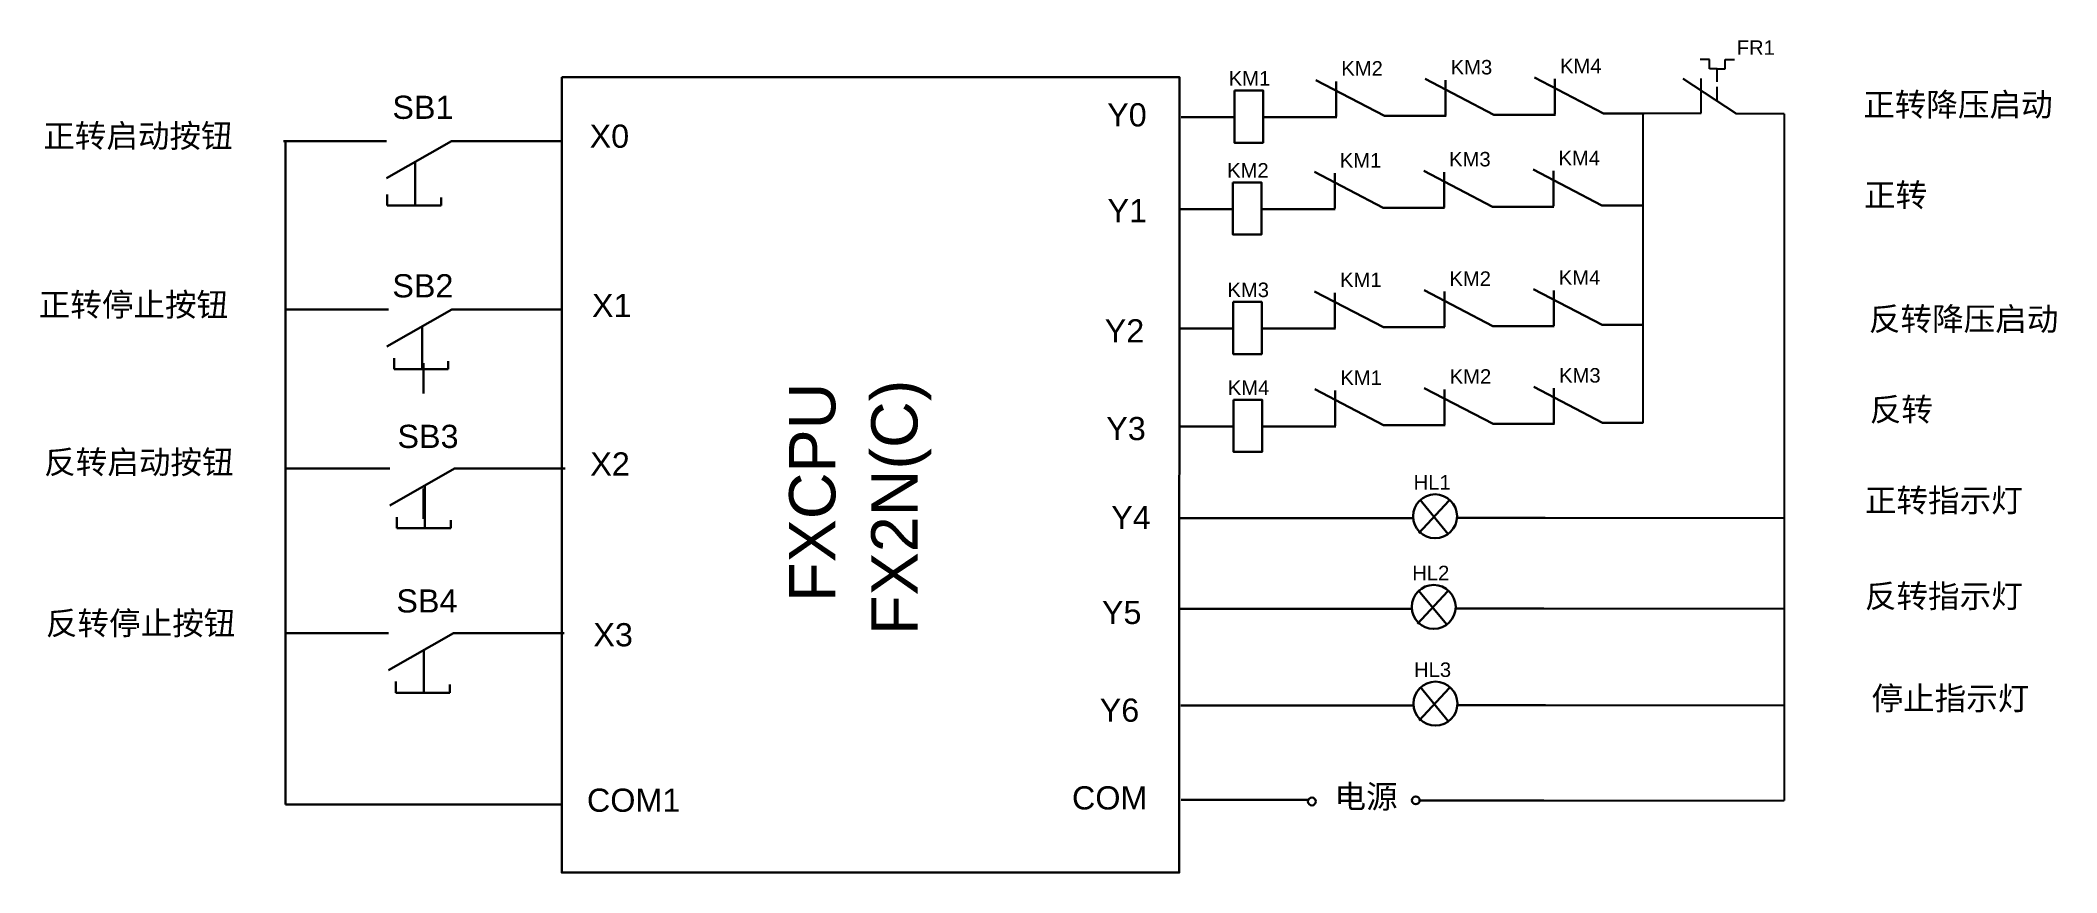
# Model space of a CAD drawing. Header units: millimetres. Extents: x 2328 to 2677, y 2003 to 2146.
import ezdxf

# ---------------------------------------------------------------- set-up
doc = ezdxf.new("R2010")
doc.units = ezdxf.units.MM
doc.linetypes.add('DASHED', pattern=[19.05, 12.7, -6.35])
doc.layers.add('图层1', color=7, linetype='Continuous', lineweight=30)
doc.layers.add('图层2', color=7, linetype='DASHED', lineweight=30)
doc.layers.add('图层3', color=7, linetype='Continuous')
doc.layers.add('字', color=7, linetype='Continuous')
doc.styles.get("Standard").update_dxf_attribs({"font": 'arial.ttf'})
doc.styles.add('样式 1', font='arial.ttf', dxfattribs={"height": 4})
doc.styles.add('样式 2', font='arial.ttf', dxfattribs={"height": 8})

msp = doc.modelspace()

# ---------------------------------------------------------------- linework, layer by layer
at = {"layer": '图层1'}
for p, q in [((2548.72, 2139.47), (2560.58, 2133.28)), ((2552.22, 2133.15), (2552.22, 2139.24)), ((2567.61, 2139.68), (2579.48, 2133.48)), ((2571.12, 2133.35), (2571.12, 2139.45)), ((2586.51, 2139.88), (2598.38, 2133.69)), ((2590.02, 2133.56), (2590.02, 2139.65)), ((2525.44, 2133.07), (2534.65, 2133.07)), ((2539.5, 2133.07), (2549.02, 2133.07)), ((2552.31, 2133.07), (2549.02, 2133.07)), ((2560.58, 2133.28), (2567.92, 2133.28)), ((2571.21, 2133.28), (2567.92, 2133.28)), ((2579.48, 2133.48), (2586.82, 2133.48)), ((2590.11, 2133.48), (2586.82, 2133.48)), ((2598.38, 2133.69), (2605.41, 2133.69)), ((2388.15, 2128.89), (2370.34, 2128.89)), ((2370.69, 2128.78), (2370.69, 2014.4)), ((2399.35, 2128.89), (2388.15, 2122.5)), ((2418.45, 2128.89), (2399.35, 2128.89)), ((2393.11, 2125.17), (2393.11, 2117.79)), ((2548.45, 2123.59), (2560.32, 2117.4)), ((2551.96, 2117.26), (2551.96, 2123.36)), ((2567.35, 2123.8), (2579.21, 2117.6)), ((2570.86, 2117.47), (2570.86, 2123.57)), ((2586.25, 2124), (2598.11, 2117.81)), ((2589.75, 2117.67), (2589.75, 2123.77)), ((2388.27, 2117.79), (2388.27, 2119.7)), ((2397.56, 2117.79), (2397.56, 2119.19)), ((2393.11, 2117.79), (2388.27, 2117.79)), ((2393.11, 2117.79), (2397.56, 2117.79)), ((2525.17, 2117.19), (2534.39, 2117.19)), ((2539.23, 2117.19), (2548.76, 2117.19)), ((2552.05, 2117.19), (2548.76, 2117.19)), ((2560.32, 2117.4), (2567.66, 2117.4)), ((2570.94, 2117.4), (2567.66, 2117.4)), ((2579.21, 2117.6), (2586.55, 2117.6)), ((2589.84, 2117.6), (2586.55, 2117.6)), ((2598.11, 2117.81), (2605.14, 2117.81)), ((2548.5, 2102.97), (2560.37, 2096.77)), ((2552.01, 2096.64), (2552.01, 2102.74)), ((2567.4, 2103.17), (2579.27, 2096.98)), ((2570.91, 2096.84), (2570.91, 2102.94)), ((2586.3, 2103.38), (2598.16, 2097.18)), ((2589.81, 2097.05), (2589.81, 2103.15)), ((2388.5, 2099.83), (2370.69, 2099.83)), ((2399.42, 2099.83), (2388.21, 2093.43)), ((2418.51, 2099.83), (2399.42, 2099.83)), ((2394.3, 2096.92), (2394.3, 2089.54)), ((2525.23, 2096.57), (2534.44, 2096.57)), ((2539.28, 2096.57), (2548.81, 2096.57)), ((2552.1, 2096.57), (2548.81, 2096.57)), ((2560.37, 2096.77), (2567.71, 2096.77)), ((2571, 2096.77), (2567.71, 2096.77)), ((2579.27, 2096.98), (2586.61, 2096.98)), ((2589.89, 2096.98), (2586.61, 2096.98)), ((2598.16, 2097.18), (2605.19, 2097.18)), ((2389.47, 2089.54), (2389.47, 2091.45)), ((2398.76, 2089.54), (2398.76, 2090.94)), ((2394.3, 2089.54), (2389.47, 2089.54)), ((2394.3, 2089.54), (2398.76, 2089.54)), ((2548.55, 2086.07), (2560.42, 2079.87)), ((2552.06, 2079.74), (2552.06, 2085.84)), ((2567.45, 2086.27), (2579.32, 2080.08)), ((2570.96, 2079.94), (2570.96, 2086.04)), ((2586.35, 2086.48), (2598.21, 2080.28)), ((2589.85, 2080.15), (2589.85, 2086.25)), ((2579.32, 2080.08), (2586.66, 2080.08)), ((2589.94, 2080.08), (2586.66, 2080.08)), ((2598.21, 2080.28), (2605.24, 2080.28)), ((2525.28, 2079.67), (2534.49, 2079.67)), ((2539.33, 2079.67), (2548.86, 2079.67)), ((2552.15, 2079.67), (2548.86, 2079.67)), ((2560.42, 2079.87), (2567.76, 2079.87)), ((2571.05, 2079.87), (2567.76, 2079.87)), ((2388.69, 2072.38), (2370.88, 2072.38)), ((2399.9, 2072.38), (2388.69, 2065.98)), ((2394.78, 2069.47), (2394.78, 2062.09)), ((2418.99, 2072.38), (2399.9, 2072.38)), ((2566.51, 2061.21), (2571.7, 2066.8)), ((2566.65, 2067.06), (2571.57, 2061.08)), ((2569.33, 2067.94), (2569.33, 2067.94)), ((2389.94, 2062.09), (2389.94, 2064)), ((2399.24, 2062.09), (2399.24, 2063.49)), ((2525.3, 2063.81), (2565.33, 2063.81)), ((2573.17, 2063.87), (2588.33, 2063.87)), ((2394.78, 2062.09), (2389.94, 2062.09)), ((2394.78, 2062.09), (2399.24, 2062.09)), ((2569.07, 2052.29), (2569.07, 2052.29)), ((2566.28, 2045.56), (2571.46, 2051.14)), ((2566.41, 2051.41), (2571.33, 2045.43)), ((2525.07, 2048.16), (2565.09, 2048.16)), ((2572.93, 2048.22), (2588.09, 2048.22)), ((2388.5, 2043.97), (2370.69, 2043.97)), ((2399.71, 2043.97), (2388.5, 2037.57)), ((2418.8, 2043.97), (2399.71, 2043.97)), ((2394.59, 2041.06), (2394.59, 2033.68)), ((2389.75, 2033.68), (2389.75, 2035.59)), ((2399.05, 2033.68), (2399.05, 2035.08)), ((2566.71, 2034.71), (2571.63, 2028.73)), ((2569.37, 2035.59), (2569.37, 2035.59)), ((2394.59, 2033.68), (2389.75, 2033.68)), ((2394.59, 2033.68), (2399.05, 2033.68)), ((2525.37, 2031.46), (2565.39, 2031.46)), ((2566.58, 2028.86), (2571.77, 2034.45)), ((2573.23, 2031.52), (2588.39, 2031.52)), ((2370.69, 2014.4), (2418.45, 2014.4)), ((2547.25, 2015.16), (2525.46, 2015.16)), ((2588.1, 2015.07), (2566.68, 2015.07))]:
    msp.add_line(p, q, dxfattribs=at)
for points in [[(2418.45, 2139.98), (2525.12, 2139.98), (2525.1, 2002.61), (2418.42, 2002.61)], [(2534.65, 2137.67), (2539.58, 2137.67), (2539.58, 2128.65), (2534.65, 2128.65)], [(2534.39, 2121.79), (2539.31, 2121.79), (2539.31, 2112.77), (2534.39, 2112.77)], [(2534.44, 2101.16), (2539.37, 2101.16), (2539.37, 2092.15), (2534.44, 2092.15)], [(2534.49, 2084.26), (2539.41, 2084.26), (2539.41, 2075.25), (2534.49, 2075.25)]]:
    msp.add_lwpolyline(points, close=True, dxfattribs=at)
for centre, radius in [((2569.31, 2064.14), 3.8), ((2569.07, 2048.49), 3.8), ((2569.37, 2031.79), 3.8), ((2548.02, 2014.9), 0.671), ((2565.97, 2015.09), 0.671)]:
    msp.add_circle(centre, radius, dxfattribs=at)
at = {"layer": '图层2'}
for p, q in [((2394.52, 2085.36), (2394.52, 2090.57)), ((2394.51, 2063.72), (2394.51, 2068.93))]:
    msp.add_line(p, q, dxfattribs=at)
at = {"layer": '图层3'}
for p, q in [((2616.72, 2143), (2615.12, 2143)), ((2616.72, 2141.4), (2616.72, 2143)), ((2619.42, 2141.4), (2619.42, 2143)), ((2619.42, 2143), (2621.02, 2143)), ((2612.14, 2139.75), (2621.33, 2133.69)), ((2615.28, 2133.73), (2615.28, 2139.75)), ((2618.07, 2141.4), (2616.72, 2141.4)), ((2618.07, 2139.14), (2618.07, 2141.4)), ((2618.07, 2141.4), (2619.42, 2141.4)), ((2618.07, 2135.84), (2618.07, 2138.3)), ((2605.24, 2080.28), (2605.24, 2133.73)), ((2605.41, 2133.73), (2615.28, 2133.73)), ((2621.33, 2133.69), (2629.65, 2133.69)), ((2629.65, 2133.64), (2629.65, 2077.87)), ((2629.65, 2077.87), (2629.65, 2015.07)), ((2588.33, 2063.87), (2629.65, 2063.87)), ((2588.09, 2048.22), (2629.65, 2048.22)), ((2588.39, 2031.52), (2629.65, 2031.52)), ((2588.1, 2015.07), (2615.28, 2015.07)), ((2615.28, 2015.07), (2629.65, 2015.07))]:
    msp.add_line(p, q, dxfattribs=at)

# ---------------------------------------------------------------- texts
at = {"layer": '图层1', "style": '样式 2'}
for s, p in [(' FX2N(C)', (2479.88, 2040.54)), ('FXCPU', (2465.69, 2049.35))]:
    msp.add_text(s, height=8, rotation=90, dxfattribs=at).set_placement(p)
at = {"layer": '图层1', "char_height": 2.5, "attachment_point": 1}
for s, insert in [('FR1', (2621.42, 2146.32)), ('KM2', (2553.1, 2142.73)), ('KM3', (2572, 2142.93)), ('KM4', (2590.89, 2143.14)), ('KM1', (2533.64, 2141)), ('KM1', (2552.83, 2126.85)), ('KM3', (2571.73, 2127.05)), ('KM4', (2590.63, 2127.26)), ('KM2', (2533.37, 2125.12)), ('KM3', (2533.43, 2104.49)), ('KM1', (2552.89, 2106.22)), ('KM2', (2571.78, 2106.43)), ('KM4', (2590.68, 2106.63)), ('KM4', (2533.48, 2087.59)), ('KM1', (2552.93, 2089.32)), ('KM2', (2571.83, 2089.53)), ('KM3', (2590.73, 2089.73)), ('HL1', (2565.6, 2071.25)), ('HL2', (2565.36, 2055.6)), ('HL3', (2565.67, 2038.9))]:
    msp.add_mtext_dynamic_manual_height_columns(s, width=11.5187, gutter_width=12.5, heights=[0], dxfattribs=dict(at, insert=insert))
at = {"layer": '图层1', "char_height": 4, "attachment_point": 1, "style": '样式 1'}
for s, width, gutter_width, insert in [('SB1', 19.9963, 40, (2389.14, 2136.76)), ('{\\fSimSun|b0|i0|c134|p2;正转降压启动}', 34.2994, 20, (2643.28, 2137.23)), ('{\\fSimSun|b0|i0|c134|p2;正转启动按钮}', 34.2994, 20, (2328.81, 2131.83)), ('{\\fSimSun|b0|i0|c134|p2;正转}', 34.2994, 20, (2643.42, 2121.6)), ('SB2', 19.9963, 40, (2389.13, 2105.94)), ('{\\fSimSun|b0|i0|c134|p2;正转停止按钮}', 34.2994, 20, (2328.03, 2102.68)), ('{\\fSimSun|b0|i0|c134|p2;反转降压启动}', 34.2994, 20, (2644.27, 2100.21)), ('{\\fSimSun|b0|i0|c134|p2;反转}', 34.2994, 20, (2644.42, 2084.58)), ('SB3', 19.9963, 40, (2390.02, 2079.94)), ('{\\fSimSun|b0|i0|c134|p2;反转启动按钮}', 34.2994, 20, (2328.97, 2075.49)), ('{\\fSimSun|b0|i0|c134|p2;正转指示灯}', 34.2994, 20, (2643.57, 2068.89)), ('{\\fSimSun|b0|i0|c134|p2;反转指示灯}', 34.2994, 20, (2643.57, 2052.36)), ('SB4', 19.9963, 40, (2389.83, 2051.53)), ('{\\fSimSun|b0|i0|c134|p2;反转停止按钮}', 34.2994, 20, (2329.28, 2047.68)), ('{\\fSimSun|b0|i0|c134|p2;停止指示灯}', 34.2994, 20, (2644.71, 2034.71)), ('{\\fSimSun|b0|i0|c134|p2;电源}', 26.5135, 40, (2551.93, 2017.75))]:
    msp.add_mtext_dynamic_manual_height_columns(s, width=width, gutter_width=gutter_width, heights=[0], dxfattribs=dict(at, insert=insert))
at = {"layer": '字', "char_height": 4, "attachment_point": 1, "style": '样式 1'}
for s, heights, insert in [('Y0', [0], (2512.65, 2135.46)), ('X0', [0], (2423.22, 2131.77)), ('Y1', [0], (2512.71, 2118.91)), ('X1', [0], (2423.63, 2102.54)), ('Y2', [0], (2512.22, 2098.16)), ('Y3', [0], (2512.49, 2081.29)), ('X2', [0], (2423.34, 2075.18)), ('Y4', [0], (2513.35, 2065.93)), ('Y5', [0], (2511.74, 2049.54)), ('X3', [0], (2423.87, 2045.69)), ('Y6', [0], (2511.36, 2032.67)), ('COM', [6.2], (2506.57, 2017.52)), ('COM1', [0], (2422.76, 2017.12))]:
    msp.add_mtext_dynamic_manual_height_columns(s, width=13.2285, gutter_width=20, heights=heights, dxfattribs=dict(at, insert=insert))

doc.saveas('drawing.dxf')
